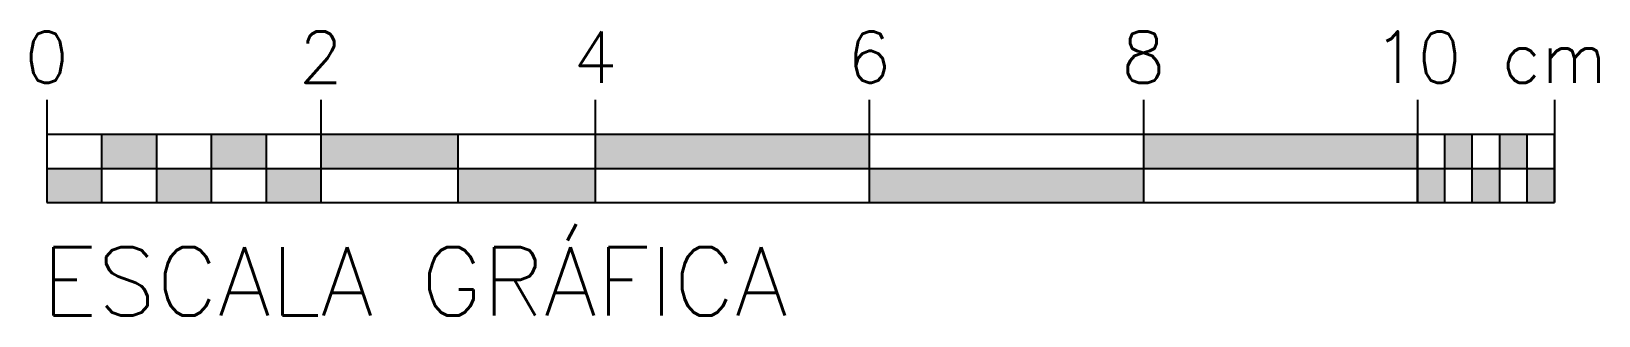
# Model space of a CAD drawing. Header units: millimetres. Extents: x 90.707 to 90.821, y 100.553 to 100.574.
import ezdxf
from ezdxf.enums import TextEntityAlignment as Align

# ---------------------------------------------------------------- set-up
doc = ezdxf.new("R2010")
doc.units = ezdxf.units.MM
doc.header["$LTSCALE"] = 0.02
doc.layers.add('escalas_gráficas', color=1, linetype='Continuous')
doc.styles.add('r60', font='romans.shx')
doc.styles.add('r80', font='romans.shx')

msp = doc.modelspace()

# ---------------------------------------------------------------- hatches: boundary and pattern name
at = {"layer": 'escalas_gráficas'}
h = msp.add_hatch(color=256, dxfattribs=at)
h.paths.add_polyline_path([(90.71227, 100.56134), (90.71227, 100.56384), (90.70827, 100.56384), (90.70827, 100.56134)])
h.paths.add_polyline_path([(90.71227, 100.56634), (90.71227, 100.56384), (90.71627, 100.56384), (90.71627, 100.56634)])
h.paths.add_polyline_path([(90.71627, 100.56384), (90.71627, 100.56134), (90.72027, 100.56134), (90.72027, 100.56384)])
h.paths.add_polyline_path([(90.72027, 100.56634), (90.72027, 100.56384), (90.72427, 100.56384), (90.72427, 100.56634)])
h.paths.add_polyline_path([(90.72427, 100.56384), (90.72427, 100.56134), (90.72827, 100.56134), (90.72827, 100.56384)])
h = msp.add_hatch(color=256, dxfattribs=at)
h.paths.add_polyline_path([(90.72827, 100.56634), (90.72827, 100.56384), (90.73827, 100.56384), (90.73827, 100.56634)])
h.paths.add_polyline_path([(90.73827, 100.56384), (90.73827, 100.56134), (90.74827, 100.56134), (90.74827, 100.56384)])
h.paths.add_polyline_path([(90.74827, 100.56634), (90.74827, 100.56384), (90.76827, 100.56384), (90.76827, 100.56634)])
h.paths.add_polyline_path([(90.76827, 100.56384), (90.76827, 100.56134), (90.78827, 100.56134), (90.78827, 100.56384)])
h.paths.add_polyline_path([(90.80827, 100.56384), (90.80827, 100.56634), (90.78827, 100.56634), (90.78827, 100.56384)])
h = msp.add_hatch(color=256, dxfattribs=at)
h.paths.add_polyline_path([(90.81027, 100.56384), (90.80827, 100.56384), (90.80827, 100.56134), (90.81027, 100.56134)])
h.paths.add_polyline_path([(90.81227, 100.56634), (90.81027, 100.56634), (90.81027, 100.56384), (90.81227, 100.56384)])
h.paths.add_polyline_path([(90.81427, 100.56384), (90.81227, 100.56384), (90.81227, 100.56134), (90.81427, 100.56134)])
h.paths.add_polyline_path([(90.81627, 100.56634), (90.81427, 100.56634), (90.81427, 100.56384), (90.81627, 100.56384)])
h.paths.add_polyline_path([(90.81827, 100.56384), (90.81627, 100.56384), (90.81627, 100.56134), (90.81827, 100.56134)])

# ---------------------------------------------------------------- linework, layer by layer
for p, q in [((90.70827, 100.56884), (90.70827, 100.56634)), ((90.72827, 100.56884), (90.72827, 100.56634)), ((90.74827, 100.56884), (90.74827, 100.56634)), ((90.76827, 100.56884), (90.76827, 100.56634)), ((90.78827, 100.56884), (90.78827, 100.56634)), ((90.80827, 100.56884), (90.80827, 100.56634)), ((90.80827, 100.56884), (90.80827, 100.56634)), ((90.81827, 100.56884), (90.81827, 100.56634)), ((90.70827, 100.56634), (90.81827, 100.56634)), ((90.70827, 100.56634), (90.70827, 100.56134)), ((90.71227, 100.56634), (90.71227, 100.56134)), ((90.71627, 100.56634), (90.71627, 100.56134)), ((90.72027, 100.56634), (90.72027, 100.56134)), ((90.72427, 100.56634), (90.72427, 100.56134)), ((90.72827, 100.56634), (90.72827, 100.56134)), ((90.73827, 100.56634), (90.73827, 100.56134)), ((90.74827, 100.56634), (90.74827, 100.56134)), ((90.76827, 100.56634), (90.76827, 100.56134)), ((90.78827, 100.56634), (90.78827, 100.56134)), ((90.80827, 100.56634), (90.80827, 100.56134)), ((90.80827, 100.56134), (90.80827, 100.56634)), ((90.80827, 100.56134), (90.80827, 100.56634)), ((90.80827, 100.56634), (90.80827, 100.56134)), ((90.81027, 100.56134), (90.81027, 100.56634)), ((90.81227, 100.56134), (90.81227, 100.56634)), ((90.81427, 100.56134), (90.81427, 100.56634)), ((90.81627, 100.56134), (90.81627, 100.56634)), ((90.81827, 100.56634), (90.81827, 100.56134)), ((90.81827, 100.56134), (90.81827, 100.56634)), ((90.70827, 100.56384), (90.81827, 100.56384)), ((90.70827, 100.56134), (90.81827, 100.56134))]:
    msp.add_line(p, q, dxfattribs=at)

# ---------------------------------------------------------------- texts
at = {"layer": 'escalas_gráficas', "color": 2, "style": 'r60'}
for s, p in [('0', (90.70827, 100.57008)), ('2', (90.72827, 100.57008)), ('4', (90.74827, 100.57008)), ('6', (90.76827, 100.57008)), ('8', (90.78827, 100.57008)), ('10', (90.80827, 100.57008)), ('cm', (90.81827, 100.57008))]:
    msp.add_text(s, height=0.00375, dxfattribs=at).set_placement(p, align=Align.CENTER)
at = {"layer": 'escalas_gráficas', "color": 2, "style": 'r80'}
msp.add_text('ESCALA GRÁFICA', height=0.005, dxfattribs=at).set_placement((90.7079, 100.5531))

doc.saveas('drawing.dxf')
